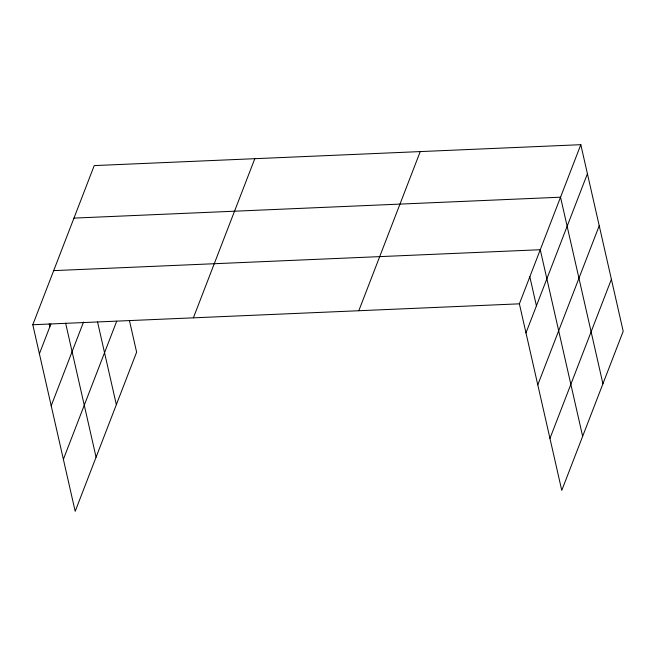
<?xml version="1.0" encoding="UTF-8"?>
<svg xmlns="http://www.w3.org/2000/svg" width="656" height="656" viewBox="0 0 656 656"><rect width="100%" height="100%" fill="white"/><g stroke="black" fill="none" stroke-linecap="round" stroke-linejoin="round"><path stroke-width="0.98" d="M129.494 320.784L136.62 352.165L75.186 511.311L32.8 324.736L94.234 165.591L580.814 144.689L623.2 331.264L561.766 490.409L519.38 303.835L580.814 144.689M39.401 353.797L50.93 323.941M51.209 405.777L83.525 322.063M63.378 459.331L116.702 321.194M193.372 317.84L254.799 158.695M358.807 310.731L420.242 151.585M525.981 332.895L587.415 173.75M537.789 384.875L599.223 225.73M549.958 438.429L611.392 279.284M73.956 218.104L560.536 197.202L602.93 383.785M53.685 270.625L540.265 249.723L582.651 436.306M32.8 324.736L519.38 303.835M529.818 276.775L536.428 305.835M97.555 321.957L116.35 404.686M65.641 323.228L96.079 457.207M49.184 323.834L49.848 326.745"/></g></svg>
